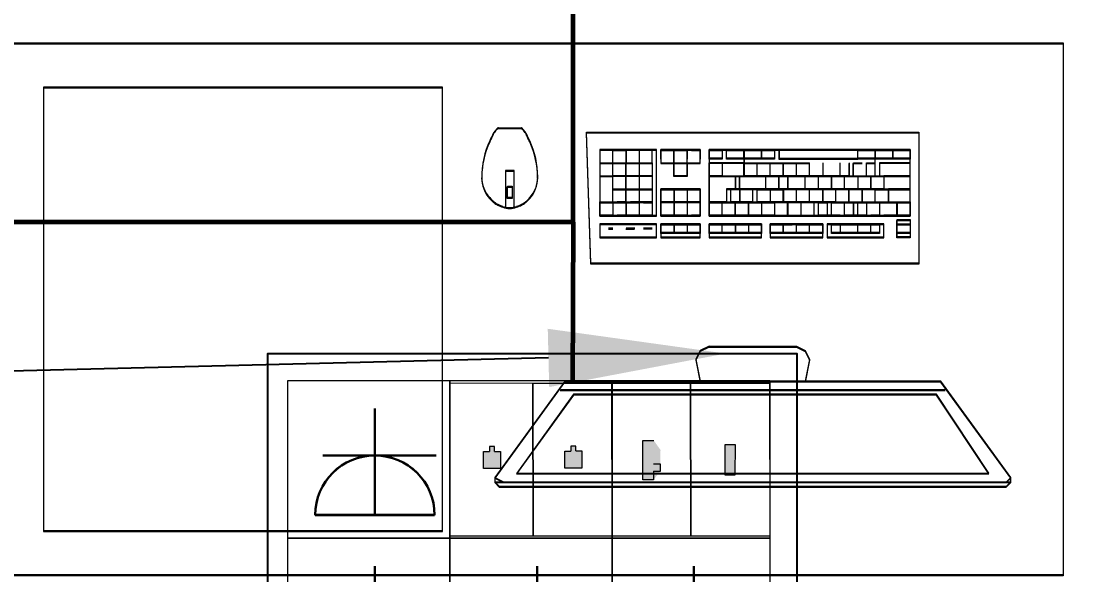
# Model space of a CAD drawing. Header units: millimetres. Extents: x -32 to 417638015, y -35 to 175284279.
# Drawn here: x 216995 to 218192, y 54485 to 55109 of the extents above; entities that cross this region are included whole.
import ezdxf
from ezdxf import colors
from ezdxf.entities.mleader import LeaderData, LeaderLine
from ezdxf.math import Vec2, Vec3

# ---------------------------------------------------------------- set-up
doc = ezdxf.new("R2010")
doc.units = ezdxf.units.MM
for name, color, linetype, lineweight in [('_ЭМ_В полу', 26, 'Кабель в трубе', 60), ('_ЭМ_ТХобщее_слой', 7, 'Continuous', 30), ('ТХ', 5, 'Continuous', 0), ('ШТРИХОВКА', 252, 'Continuous', 15), ('Электро', 250, 'Continuous', 25), ('ЭОМ_Кабель для СУП', 150, 'Continuous', 9)]:
    doc.layers.add(name, color=color, linetype=linetype, lineweight=lineweight)
for name, color, linetype in [('_ЭМ_Надписи', 7, 'Continuous'), ('PDF _СС_розетки', 7, 'Continuous'), ('ВНУТРЯНКА', 1, 'Continuous'), ('ЭОМ_Лотки рабочие', 5, 'Continuous')]:
    doc.layers.add(name, color=color, linetype=linetype)
doc.layers.add('PDF _ЭОМ _розетки', color=7, linetype='Continuous', true_color=0xeb0000)
doc.styles.add('ELine', font='txt.shx')
doc.styles.add('ЭОМ', font='isocpeur.ttf', dxfattribs={"width": 0.85, "height": 250})
doc.linetypes.add('TRAY', pattern='A,12.119257,["_",ELine,S=4.5,R=90,X=0,Y=-1.555839],0.750382,["_",ELine,S=4.5,R=0,X=0,Y=-0.805849],1.314849,["_",ELine,S=4.5,R=0,X=0,Y=-0.805849],2.250029,["_",ELine,S=4.5,R=90,X=0,Y=-1.555839],13.565483', length=30)
doc.linetypes.add('Кабель в трубе', pattern='A,8,[133,ltypeshp.shx,S=1,R=0,X=10,Y=1.3],-3,[130,ltypeshp.shx,S=1.5,R=-45,X=-1.5,Y=0],8', length=19)

# ---------------------------------------------------------------- blocks, each defined once
blk = doc.blocks.new('ТХ 1 этаж.')
at = {"layer": 'ТХ', "color": 252, "linetype": 'Continuous', "ltscale": 100, "true_color": 0x939598}
for p, q in [((55252.3, 1854.4), (55262.9, 1854.4)), ((55262.9, 1854.4), (55277.7, 1854.4)), ((55489.8, 1607.8), (55479.9, 1602.9)), ((55489.8, 1607.8), (55479.9, 1602.9)), ((55489.8, 1607.8), (55539.1, 1607.8)), ((55489.8, 1607.8), (55539.1, 1607.8)), ((55539.1, 1607.8), (55588.4, 1607.8)), ((55539.1, 1607.8), (55588.4, 1607.8)), ((55588.4, 1607.8), (55598.3, 1602.9)), ((55588.4, 1607.8), (55598.3, 1602.9)), ((55479.9, 1602.9), (55475, 1593)), ((55479.9, 1602.9), (55475, 1593)), ((55475, 1593), (55479.9, 1568.4)), ((55598.3, 1602.9), (55603.2, 1593)), ((55598.3, 1602.9), (55603.2, 1593)), ((55603.2, 1593), (55598.3, 1568.4))]:
    blk.add_line(p, q, dxfattribs=at)
at = {"layer": 'ТХ', "color": 252, "true_color": 0x939598}
for points in [[(55889.1, 1350), (54689.1, 1350), (54689.1, 1950), (55889.1, 1950)], [(55189.1, 1900), (54739.1, 1900), (54739.1, 1400), (55189.1, 1400)], [(55262.3, 1775.5), (55262.3, 1788.4), (55267.7, 1788.4), (55267.7, 1775.5)]]:
    blk.add_lwpolyline(points, close=True, dxfattribs=at)
at = {"layer": 'ТХ', "color": 252, "linetype": 'Continuous', "ltscale": 100, "true_color": 0x939598}
for points in [[(55351.7, 1849.5), (55726.5, 1849.5)], [(55726.5, 1701.5), (55356.6, 1701.5), (55351.7, 1849.5)], [(55726.5, 1849.5), (55726.5, 1701.5)], [(55366.5, 1829.7), (55366.5, 1755.8)], [(55430.6, 1829.7), (55366.5, 1829.7)], [(55366.5, 1829.7), (55366.5, 1770.6)], [(55381.3, 1829.7), (55366.5, 1829.7)], [(55381.3, 1770.6), (55381.3, 1829.7)], [(55381.3, 1829.7), (55396.1, 1829.7)], [(55381.3, 1815), (55381.3, 1829.7)], [(55396.1, 1829.7), (55396.1, 1815)], [(55396.1, 1829.7), (55396.1, 1815)], [(55425.7, 1829.7), (55401, 1829.7)], [(55410.9, 1829.7), (55410.9, 1755.8)], [(55425.7, 1815), (55425.7, 1829.7)], [(55430.6, 1755.8), (55430.6, 1829.7)], [(55435.5, 1829.7), (55465.1, 1829.7)], [(55435.5, 1819.9), (55435.5, 1829.7)], [(55435.5, 1829.7), (55435.5, 1815)], [(55479.9, 1829.7), (55435.5, 1829.7)], [(55450.3, 1815), (55450.3, 1829.7)], [(55465.1, 1829.7), (55465.1, 1819.9)], [(55465.1, 1800.2), (55465.1, 1829.7)], [(55470.1, 1829.7), (55479.9, 1829.7)], [(55479.9, 1829.7), (55479.9, 1819.9)], [(55479.9, 1815), (55479.9, 1829.7)], [(55489.8, 1829.7), (55489.8, 1755.8)], [(55716.6, 1829.7), (55489.8, 1829.7)], [(55489.8, 1829.7), (55504.6, 1829.7)], [(55489.8, 1819.9), (55489.8, 1829.7)], [(55504.6, 1819.9), (55489.8, 1819.9)], [(55504.6, 1829.7), (55504.6, 1819.9)], [(55509.5, 1829.7), (55529.2, 1829.7)], [(55509.5, 1819.9), (55509.5, 1829.7)], [(55529.2, 1819.9), (55509.5, 1819.9)], [(55529.2, 1829.7), (55563.8, 1829.7)], [(55529.2, 1829.7), (55529.2, 1800.2)], [(55529.2, 1819.9), (55529.2, 1829.7)], [(55563.8, 1819.9), (55529.2, 1819.9)], [(55549, 1819.9), (55549, 1829.7)], [(55549, 1829.7), (55549, 1819.9)], [(55563.8, 1829.7), (55563.8, 1819.9)], [(55568.7, 1829.7), (55568.7, 1819.9)], [(55657.5, 1829.7), (55568.7, 1829.7)], [(55568.7, 1819.9), (55657.5, 1819.9)], [(55657.5, 1829.7), (55677.2, 1829.7)], [(55657.5, 1819.9), (55657.5, 1829.7)], [(55657.5, 1819.9), (55657.5, 1829.7)], [(55716.6, 1819.9), (55657.5, 1819.9)], [(55677.2, 1829.7), (55716.6, 1829.7)], [(55677.2, 1800.2), (55677.2, 1829.7)], [(55677.2, 1829.7), (55677.2, 1819.9)], [(55696.9, 1829.7), (55696.9, 1819.9)], [(55716.6, 1755.8), (55716.6, 1829.7)], [(55716.6, 1829.7), (55716.6, 1819.9)], [(55366.5, 1815), (55396.1, 1815)], [(55381.3, 1770.6), (55381.3, 1815)], [(55396.1, 1770.6), (55396.1, 1815)], [(55396.1, 1815), (55425.7, 1815)], [(55401, 1815), (55425.7, 1815)], [(55425.7, 1815), (55425.7, 1770.6)], [(55435.5, 1815), (55450.3, 1815)], [(55435.5, 1815), (55479.9, 1815)], [(55450.3, 1800.2), (55450.3, 1815)], [(55465.1, 1800.2), (55450.3, 1800.2), (55450.3, 1815)], [(55465.1, 1815), (55465.1, 1800.2)], [(55489.8, 1800.2), (55489.8, 1815)], [(55529.2, 1815), (55489.8, 1815)], [(55504.6, 1800.2), (55529.2, 1800.2), (55529.2, 1815)], [(55504.6, 1815), (55504.6, 1800.2)], [(55504.6, 1815), (55504.6, 1800.2)], [(55529.2, 1815), (55558.8, 1815)], [(55544, 1800.2), (55544, 1815)], [(55558.8, 1800.2), (55558.8, 1815)], [(55558.8, 1815), (55603.2, 1815)], [(55573.6, 1800.2), (55573.6, 1815)], [(55588.4, 1800.2), (55588.4, 1815)], [(55603.2, 1800.2), (55603.2, 1815)], [(55618, 1815), (55618, 1800.2)], [(55637.7, 1800.2), (55637.7, 1815)], [(55647.6, 1815), (55647.6, 1800.2)], [(55652.5, 1815), (55662.4, 1815)], [(55652.5, 1800.2), (55652.5, 1815)], [(55667.3, 1815), (55677.2, 1815)], [(55667.3, 1800.2), (55667.3, 1815)], [(55682.1, 1815), (55682.1, 1800.2)], [(55716.6, 1815), (55682.1, 1815)], [(55716.6, 1800.2), (55716.6, 1815)], [(55366.5, 1800.2), (55381.3, 1800.2)], [(55410.9, 1800.2), (55381.3, 1800.2)], [(55425.7, 1800.2), (55410.9, 1800.2)], [(55465.1, 1800.2), (55450.3, 1800.2)], [(55489.8, 1800.2), (55519.4, 1800.2)], [(55504.6, 1800.2), (55489.8, 1800.2)], [(55489.8, 1770.6), (55489.8, 1800.2)], [(55519.4, 1800.2), (55519.4, 1785.4), (55509.5, 1785.4), (55509.5, 1770.6)], [(55524.3, 1785.4), (55524.3, 1800.2)], [(55524.3, 1800.2), (55534.2, 1800.2)], [(55647.6, 1800.2), (55529.2, 1800.2)], [(55534.2, 1800.2), (55642.7, 1800.2)], [(55553.9, 1785.4), (55553.9, 1800.2)], [(55573.6, 1800.2), (55558.8, 1800.2)], [(55568.7, 1785.4), (55568.7, 1800.2)], [(55578.5, 1800.2), (55578.5, 1785.4)], [(55598.3, 1785.4), (55598.3, 1800.2)], [(55613.1, 1785.4), (55613.1, 1800.2)], [(55642.7, 1800.2), (55657.5, 1800.2)], [(55642.7, 1785.4), (55642.7, 1800.2)], [(55652.5, 1800.2), (55687, 1800.2)], [(55657.5, 1800.2), (55657.5, 1785.4)], [(55672.2, 1800.2), (55672.2, 1785.4)], [(55672.2, 1785.4), (55672.2, 1800.2)], [(55682.1, 1800.2), (55716.6, 1800.2)], [(55716.6, 1800.2), (55687, 1800.2)], [(55687, 1800.2), (55687, 1785.4)], [(55687, 1800.2), (55687, 1785.4)], [(55692, 1770.6), (55716.6, 1770.6), (55716.6, 1785.4), (55716.6, 1800.2)], [(55381.3, 1785.4), (55396.1, 1785.4)], [(55396.1, 1785.4), (55425.7, 1785.4)], [(55435.5, 1770.6), (55435.5, 1785.4)], [(55435.5, 1785.4), (55435.5, 1755.8)], [(55435.5, 1785.4), (55479.9, 1785.4)], [(55479.9, 1785.4), (55435.5, 1785.4)], [(55450.3, 1785.4), (55450.3, 1770.6)], [(55465.1, 1785.4), (55465.1, 1755.8)], [(55479.9, 1755.8), (55479.9, 1785.4)], [(55479.9, 1785.4), (55479.9, 1770.6)], [(55549, 1785.4), (55514.4, 1785.4)], [(55514.4, 1770.6), (55514.4, 1785.4)], [(55524.3, 1785.4), (55524.3, 1770.6)], [(55539.1, 1770.6), (55539.1, 1785.4)], [(55544, 1770.6), (55544, 1785.4)], [(55544, 1785.4), (55573.6, 1785.4)], [(55568.7, 1785.4), (55549, 1785.4)], [(55558.8, 1785.4), (55558.8, 1770.6)], [(55672.2, 1785.4), (55568.7, 1785.4)], [(55573.6, 1770.6), (55573.6, 1785.4)], [(55573.6, 1785.4), (55573.6, 1770.6)], [(55588.4, 1770.6), (55588.4, 1785.4)], [(55603.2, 1770.6), (55603.2, 1785.4)], [(55618, 1785.4), (55618, 1770.6)], [(55618, 1770.6), (55618, 1785.4)], [(55632.8, 1770.6), (55632.8, 1785.4)], [(55647.6, 1770.6), (55647.6, 1785.4)], [(55687, 1785.4), (55662.4, 1785.4)], [(55662.4, 1770.6), (55662.4, 1785.4)], [(55662.4, 1785.4), (55662.4, 1770.6)], [(55677.2, 1785.4), (55692, 1785.4)], [(55677.2, 1770.6), (55677.2, 1785.4)], [(55687, 1785.4), (55716.6, 1785.4)], [(55692, 1785.4), (55692, 1770.6)], [(55692, 1785.4), (55692, 1770.6)], [(55716.6, 1785.4), (55692, 1785.4)], [(55366.5, 1770.6), (55410.9, 1770.6)], [(55366.5, 1755.8), (55366.5, 1770.6)], [(55366.5, 1770.6), (55381.3, 1770.6)], [(55381.3, 1770.6), (55381.3, 1755.8)], [(55396.1, 1770.6), (55386.2, 1770.6)], [(55396.1, 1770.6), (55396.1, 1755.8)], [(55425.7, 1770.6), (55401, 1770.6)], [(55415.8, 1770.6), (55425.7, 1770.6)], [(55425.7, 1770.6), (55425.7, 1755.8)], [(55435.5, 1755.8), (55435.5, 1770.6)], [(55479.9, 1770.6), (55435.5, 1770.6)], [(55450.3, 1770.6), (55450.3, 1755.8)], [(55479.9, 1770.6), (55479.9, 1755.8)], [(55489.8, 1770.6), (55504.6, 1770.6)], [(55489.8, 1755.8), (55489.8, 1770.6)], [(55509.5, 1770.6), (55489.8, 1770.6)], [(55504.6, 1755.8), (55504.6, 1770.6)], [(55504.6, 1770.6), (55519.4, 1770.6)], [(55539.1, 1770.6), (55514.4, 1770.6)], [(55519.4, 1770.6), (55563.8, 1770.6)], [(55519.4, 1755.8), (55519.4, 1770.6)], [(55573.6, 1770.6), (55544, 1770.6)], [(55549, 1770.6), (55549, 1755.8)], [(55632.8, 1770.6), (55563.8, 1770.6)], [(55563.8, 1770.6), (55563.8, 1755.8)], [(55588.4, 1770.6), (55573.6, 1770.6)], [(55593.3, 1770.6), (55593.3, 1755.8)], [(55608.1, 1770.6), (55608.1, 1755.8)], [(55613.1, 1770.6), (55622.9, 1770.6)], [(55613.1, 1755.8), (55613.1, 1770.6)], [(55622.9, 1770.6), (55622.9, 1755.8)], [(55627.9, 1770.6), (55637.7, 1770.6)], [(55627.9, 1755.8), (55627.9, 1770.6)], [(55632.8, 1770.6), (55716.6, 1770.6)], [(55642.7, 1755.8), (55642.7, 1770.6)], [(55652.5, 1770.6), (55652.5, 1755.8)], [(55657.5, 1755.8), (55657.5, 1770.6)], [(55667.3, 1770.6), (55667.3, 1755.8)], [(55682.1, 1770.6), (55682.1, 1755.8)], [(55701.8, 1770.6), (55701.8, 1755.8)], [(55701.8, 1755.8), (55701.8, 1770.6)], [(55716.6, 1770.6), (55716.6, 1755.8)], [(55381.3, 1755.8), (55366.5, 1755.8)], [(55366.5, 1755.8), (55430.6, 1755.8)], [(55425.7, 1755.8), (55386.2, 1755.8)], [(55450.3, 1755.8), (55435.5, 1755.8)], [(55435.5, 1755.8), (55479.9, 1755.8)], [(55465.1, 1755.8), (55450.3, 1755.8)], [(55479.9, 1755.8), (55470.1, 1755.8)], [(55489.8, 1755.8), (55716.6, 1755.8)], [(55519.4, 1755.8), (55489.8, 1755.8)], [(55534.2, 1755.8), (55519.4, 1755.8)], [(55549, 1755.8), (55534.2, 1755.8)], [(55563.8, 1755.8), (55549, 1755.8)], [(55637.7, 1755.8), (55613.1, 1755.8)], [(55667.3, 1755.8), (55642.7, 1755.8)], [(55682.1, 1755.8), (55672.2, 1755.8)], [(55716.6, 1755.8), (55687, 1755.8)], [(55701.8, 1750.8), (55716.6, 1750.8)], [(55701.8, 1731.1), (55701.8, 1750.8)], [(55716.6, 1750.8), (55716.6, 1731.1)], [(55366.5, 1745.9), (55366.5, 1731.1)], [(55430.6, 1745.9), (55366.5, 1745.9)], [(55376.4, 1741), (55381.3, 1741)], [(55381.3, 1741), (55376.4, 1741)], [(55396.1, 1741), (55405.9, 1741)], [(55405.9, 1741), (55396.1, 1741)], [(55425.7, 1741), (55415.8, 1741)], [(55425.7, 1741), (55415.8, 1741)], [(55430.6, 1731.1), (55430.6, 1745.9)], [(55435.5, 1745.9), (55479.9, 1745.9)], [(55479.9, 1745.9), (55435.5, 1745.9)], [(55435.5, 1736), (55435.5, 1745.9)], [(55435.5, 1745.9), (55435.5, 1731.1)], [(55479.9, 1736), (55435.5, 1736)], [(55450.3, 1745.9), (55450.3, 1736)], [(55465.1, 1745.9), (55465.1, 1736)], [(55479.9, 1745.9), (55479.9, 1736)], [(55479.9, 1731.1), (55479.9, 1745.9)], [(55519.4, 1745.9), (55519.4, 1736), (55489.8, 1736)], [(55489.8, 1745.9), (55519.4, 1745.9)], [(55489.8, 1736), (55489.8, 1745.9), (55489.8, 1731.1)], [(55549, 1745.9), (55489.8, 1745.9)], [(55504.6, 1736), (55504.6, 1745.9)], [(55519.4, 1745.9), (55534.2, 1745.9)], [(55549, 1736), (55519.4, 1736)], [(55534.2, 1745.9), (55549, 1745.9)], [(55534.2, 1745.9), (55534.2, 1736)], [(55549, 1745.9), (55549, 1736)], [(55549, 1731.1), (55549, 1745.9)], [(55558.8, 1745.9), (55583.5, 1745.9)], [(55558.8, 1736), (55558.8, 1745.9)], [(55558.8, 1745.9), (55558.8, 1731.1)], [(55618, 1745.9), (55558.8, 1745.9)], [(55588.4, 1736), (55558.8, 1736)], [(55573.6, 1736), (55573.6, 1745.9)], [(55588.4, 1736), (55588.4, 1745.9), (55618, 1745.9)], [(55618, 1736), (55588.4, 1736)], [(55603.2, 1736), (55603.2, 1745.9)], [(55618, 1745.9), (55618, 1736)], [(55618, 1731.1), (55618, 1745.9)], [(55687, 1745.9), (55622.9, 1745.9)], [(55622.9, 1745.9), (55622.9, 1731.1)], [(55627.9, 1736), (55627.9, 1745.9)], [(55627.9, 1745.9), (55682.1, 1745.9)], [(55682.1, 1736), (55627.9, 1736)], [(55637.7, 1745.9), (55637.7, 1736)], [(55657.5, 1736), (55657.5, 1745.9)], [(55672.2, 1736), (55672.2, 1745.9)], [(55682.1, 1745.9), (55682.1, 1736)], [(55687, 1731.1), (55687, 1745.9)], [(55701.8, 1745.9), (55716.6, 1745.9)], [(55701.8, 1736), (55701.8, 1745.9)], [(55716.6, 1736), (55701.8, 1736)], [(55716.6, 1745.9), (55716.6, 1736)], [(55366.5, 1731.1), (55430.6, 1731.1)], [(55435.5, 1731.1), (55479.9, 1731.1)], [(55489.8, 1731.1), (55549, 1731.1)], [(55558.8, 1731.1), (55618, 1731.1)], [(55622.9, 1731.1), (55687, 1731.1)], [(55716.6, 1731.1), (55701.8, 1731.1)], [(55756.1, 1558.5), (55539.1, 1558.5), (55322.1, 1558.5)], [(55248.1, 1459.9), (55258, 1455), (55539.1, 1455), (55825.1, 1455), (55830.1, 1459.9)], [(55248.1, 1455), (55258, 1455), (55539.1, 1455), (55820.2, 1455), (55830.1, 1455)]]:
    blk.add_lwpolyline(points, dxfattribs=at)
at = {"layer": 'ТХ', "color": 252, "true_color": 0x939598}
blk.add_lwpolyline([(55269.9, 1764.8), (55269.9, 1806.1), (55260.1, 1806.1), (55260.1, 1764.8)], dxfattribs=at)
at = {"layer": 'ТХ', "color": 252, "linetype": 'Continuous', "ltscale": 100, "true_color": 0x939598}
for points in [[(55627.9, 1800.2), (55627.9, 1785.4)], [(55534.2, 1770.6), (55534.2, 1755.8)], [(55578.5, 1770.6), (55578.5, 1755.8)], [(55741.3, 1568.4), (55539.1, 1568.4), (55341.8, 1568.4), (55332, 1568.4), (55327, 1568.4), (55248.1, 1459.9), (55248.1, 1455), (55253.1, 1450), (55539.1, 1450), (55825.1, 1450), (55830.1, 1455), (55830.1, 1459.9), (55751.2, 1568.4)], [(55539.1, 1464.8), (55805.4, 1464.8), (55746.2, 1553.6), (55539.1, 1553.6), (55336.9, 1553.6), (55272.8, 1464.8)]]:
    blk.add_lwpolyline(points, close=True, dxfattribs=at)
for centre, radius, start, end in [((55502, 1720.1), 285.7, 153.4349, 155.2785), ((55256.7, 1842.8), 11.5, 144.2175, 153.4349), ((55276.9, 1828.2), 36.4, 135, 144.2175), ((55252.3, 1852.8), 1.61, 90, 135), ((55277.7, 1852.8), 1.61, 45, 90), ((55253.1, 1828.2), 36.4, 35.7825, 45), ((55273.4, 1842.8), 11.5, 26.5651, 35.7825), ((55028, 1720.1), 285.7, 24.7215, 26.5651), ((55331.1, 1798.8), 97.6, 155.2785, 180), ((55198.9, 1798.8), 97.6, 0, 24.7215), ((55268.2, 1798.8), 34.8, 180, 222.0469), ((55261.8, 1798.8), 34.8, 317.9531, 0), ((55318.6, 1844.2), 102.6, 222.0469, 225), ((55211.4, 1844.2), 102.6, 315, 317.9531), ((55253.5, 1779.1), 10.5, 225, 234.2175), ((55265.3, 1795.5), 30.7, 234.2175, 243.4349), ((55272.7, 1810.2), 47.1, 243.4349, 250.8758), ((55265, 1788.1), 23.8, 250.8758, 270), ((55265, 1788.1), 23.8, 270, 289.1242), ((55257.4, 1810.2), 47.1, 289.1242, 296.5651), ((55264.7, 1795.5), 30.7, 296.5651, 305.7825), ((55276.5, 1779.1), 10.5, 305.7825, 315)]:
    blk.add_arc(centre, radius, start, end, dxfattribs=at)
blk = doc.blocks.new('1 этаж')
at = {"layer": 'ЭОМ_Лотки рабочие'}
blk.add_blockref('ТХ 1 этаж.', (-6856.492, 1554.379), dxfattribs=at)
blk = doc.blocks.new('_ЭМ_ТХ2_1этаж')
at = {"layer": 'ТХ', "color": 252, "linetype": 'Continuous', "ltscale": 100, "true_color": 0x939598}
for p, q in [((166400.2, -67339.1), (166410.8, -67339.1)), ((166410.8, -67339.1), (166425.6, -67339.1)), ((166627.8, -67590.6), (166622.9, -67600.5)), ((166627.8, -67590.6), (166622.9, -67600.5)), ((166637.7, -67585.7), (166627.8, -67590.6)), ((166637.7, -67585.7), (166627.8, -67590.6)), ((166637.7, -67585.7), (166687, -67585.7)), ((166637.7, -67585.7), (166687, -67585.7)), ((166687, -67585.7), (166736.3, -67585.7)), ((166687, -67585.7), (166736.3, -67585.7)), ((166736.3, -67585.7), (166746.2, -67590.6)), ((166736.3, -67585.7), (166746.2, -67590.6)), ((166746.2, -67590.6), (166751.1, -67600.5)), ((166746.2, -67590.6), (166751.1, -67600.5)), ((166622.9, -67600.5), (166627.8, -67625.1)), ((166751.1, -67600.5), (166746.2, -67625.1))]:
    blk.add_line(p, q, dxfattribs=at)
at = {"layer": 'ТХ', "color": 252, "true_color": 0x939598}
for points in [[(167037, -67843.5), (165837, -67843.5), (165837, -67243.5), (167037, -67243.5)], [(166337, -67293.5), (165887, -67293.5), (165887, -67793.5), (166337, -67793.5)], [(166410.2, -67418), (166410.2, -67405.1), (166415.6, -67405.1), (166415.6, -67418)]]:
    blk.add_lwpolyline(points, close=True, dxfattribs=at)
at = {"layer": 'ТХ', "color": 252, "linetype": 'Continuous', "ltscale": 100, "true_color": 0x939598}
for points in [[(166499.6, -67344), (166874.4, -67344)], [(166874.4, -67492), (166504.5, -67492), (166499.6, -67344)], [(166874.4, -67344), (166874.4, -67492)], [(166514.4, -67363.8), (166514.4, -67437.7)], [(166578.5, -67363.8), (166514.4, -67363.8)], [(166514.4, -67363.8), (166514.4, -67422.9)], [(166529.2, -67363.8), (166514.4, -67363.8)], [(166529.2, -67422.9), (166529.2, -67363.8)], [(166529.2, -67363.8), (166544, -67363.8)], [(166529.2, -67378.6), (166529.2, -67363.8)], [(166544, -67363.8), (166544, -67378.6)], [(166544, -67363.8), (166544, -67378.6)], [(166573.6, -67363.8), (166548.9, -67363.8)], [(166558.8, -67363.8), (166558.8, -67437.7)], [(166573.6, -67378.6), (166573.6, -67363.8)], [(166578.5, -67437.7), (166578.5, -67363.8)], [(166583.4, -67363.8), (166613, -67363.8)], [(166583.4, -67373.6), (166583.4, -67363.8)], [(166583.4, -67363.8), (166583.4, -67378.6)], [(166627.8, -67363.8), (166583.4, -67363.8)], [(166598.2, -67378.6), (166598.2, -67363.8)], [(166613, -67363.8), (166613, -67373.6)], [(166613, -67393.4), (166613, -67363.8)], [(166617.9, -67363.8), (166627.8, -67363.8)], [(166627.8, -67363.8), (166627.8, -67373.6)], [(166627.8, -67378.6), (166627.8, -67363.8)], [(166637.7, -67363.8), (166637.7, -67437.7)], [(166864.5, -67363.8), (166637.7, -67363.8)], [(166637.7, -67363.8), (166652.5, -67363.8)], [(166637.7, -67373.6), (166637.7, -67363.8)], [(166652.5, -67363.8), (166652.5, -67373.6)], [(166657.4, -67363.8), (166677.1, -67363.8)], [(166657.4, -67373.6), (166657.4, -67363.8)], [(166677.1, -67363.8), (166711.6, -67363.8)], [(166677.1, -67363.8), (166677.1, -67393.4)], [(166677.1, -67373.6), (166677.1, -67363.8)], [(166696.8, -67373.6), (166696.8, -67363.8)], [(166696.8, -67363.8), (166696.8, -67373.6)], [(166711.6, -67363.8), (166711.6, -67373.6)], [(166716.6, -67363.8), (166716.6, -67373.6)], [(166805.3, -67363.8), (166716.6, -67363.8)], [(166805.3, -67363.8), (166825.1, -67363.8)], [(166805.3, -67373.6), (166805.3, -67363.8)], [(166805.3, -67373.6), (166805.3, -67363.8)], [(166825.1, -67363.8), (166864.5, -67363.8)], [(166825.1, -67393.4), (166825.1, -67363.8)], [(166825.1, -67363.8), (166825.1, -67373.6)], [(166844.8, -67363.8), (166844.8, -67373.6)], [(166864.5, -67437.7), (166864.5, -67363.8)], [(166864.5, -67363.8), (166864.5, -67373.6)], [(166652.5, -67373.6), (166637.7, -67373.6)], [(166677.1, -67373.6), (166657.4, -67373.6)], [(166711.6, -67373.6), (166677.1, -67373.6)], [(166716.6, -67373.6), (166805.3, -67373.6)], [(166864.5, -67373.6), (166805.3, -67373.6)], [(166514.4, -67378.6), (166544, -67378.6)], [(166529.2, -67422.9), (166529.2, -67378.6)], [(166544, -67422.9), (166544, -67378.6)], [(166544, -67378.6), (166573.6, -67378.6)], [(166548.9, -67378.6), (166573.6, -67378.6)], [(166573.6, -67378.6), (166573.6, -67422.9)], [(166583.4, -67378.6), (166598.2, -67378.6)], [(166583.4, -67378.6), (166627.8, -67378.6)], [(166598.2, -67393.4), (166598.2, -67378.6)], [(166613, -67393.4), (166598.2, -67393.4), (166598.2, -67378.6)], [(166613, -67378.6), (166613, -67393.4)], [(166637.7, -67393.4), (166637.7, -67378.6)], [(166677.1, -67378.6), (166637.7, -67378.6)], [(166652.5, -67393.4), (166677.1, -67393.4), (166677.1, -67378.6)], [(166652.5, -67378.6), (166652.5, -67393.4)], [(166652.5, -67378.6), (166652.5, -67393.4)], [(166677.1, -67378.6), (166706.7, -67378.6)], [(166691.9, -67393.4), (166691.9, -67378.6)], [(166706.7, -67393.4), (166706.7, -67378.6)], [(166706.7, -67378.6), (166751.1, -67378.6)], [(166721.5, -67393.4), (166721.5, -67378.6)], [(166736.3, -67393.4), (166736.3, -67378.6)], [(166751.1, -67393.4), (166751.1, -67378.6)], [(166765.9, -67378.6), (166765.9, -67393.4)], [(166785.6, -67393.4), (166785.6, -67378.6)], [(166795.5, -67378.6), (166795.5, -67393.4)], [(166800.4, -67378.6), (166810.3, -67378.6)], [(166800.4, -67393.4), (166800.4, -67378.6)], [(166815.2, -67378.6), (166825.1, -67378.6)], [(166815.2, -67393.4), (166815.2, -67378.6)], [(166830, -67378.6), (166830, -67393.4)], [(166864.5, -67378.6), (166830, -67378.6)], [(166864.5, -67393.4), (166864.5, -67378.6)], [(166514.4, -67393.4), (166529.2, -67393.4)], [(166558.8, -67393.4), (166529.2, -67393.4)], [(166573.6, -67393.4), (166558.8, -67393.4)], [(166613, -67393.4), (166598.2, -67393.4)], [(166637.7, -67393.4), (166667.3, -67393.4)], [(166652.5, -67393.4), (166637.7, -67393.4)], [(166637.7, -67422.9), (166637.7, -67393.4)], [(166667.3, -67393.4), (166667.3, -67408.1), (166657.4, -67408.1), (166657.4, -67422.9)], [(166672.2, -67408.1), (166672.2, -67393.4)], [(166672.2, -67393.4), (166682.1, -67393.4)], [(166795.5, -67393.4), (166677.1, -67393.4)], [(166682.1, -67393.4), (166790.5, -67393.4)], [(166701.8, -67408.1), (166701.8, -67393.4)], [(166721.5, -67393.4), (166706.7, -67393.4)], [(166716.6, -67408.1), (166716.6, -67393.4)], [(166726.4, -67393.4), (166726.4, -67408.1)], [(166746.2, -67408.1), (166746.2, -67393.4)], [(166761, -67408.1), (166761, -67393.4)], [(166790.5, -67393.4), (166805.3, -67393.4)], [(166790.5, -67408.1), (166790.5, -67393.4)], [(166800.4, -67393.4), (166834.9, -67393.4)], [(166805.3, -67393.4), (166805.3, -67408.1)], [(166820.1, -67393.4), (166820.1, -67408.1)], [(166820.1, -67408.1), (166820.1, -67393.4)], [(166830, -67393.4), (166864.5, -67393.4)], [(166864.5, -67393.4), (166834.9, -67393.4)], [(166834.9, -67393.4), (166834.9, -67408.1)], [(166834.9, -67393.4), (166834.9, -67408.1)], [(166839.9, -67422.9), (166864.5, -67422.9), (166864.5, -67408.1), (166864.5, -67393.4)], [(166529.2, -67408.1), (166544, -67408.1)], [(166544, -67408.1), (166573.6, -67408.1)], [(166583.4, -67422.9), (166583.4, -67408.1)], [(166583.4, -67408.1), (166583.4, -67437.7)], [(166583.4, -67408.1), (166627.8, -67408.1)], [(166627.8, -67408.1), (166583.4, -67408.1)], [(166598.2, -67408.1), (166598.2, -67422.9)], [(166613, -67408.1), (166613, -67437.7)], [(166627.8, -67437.7), (166627.8, -67408.1)], [(166627.8, -67408.1), (166627.8, -67422.9)], [(166696.8, -67408.1), (166662.3, -67408.1)], [(166662.3, -67422.9), (166662.3, -67408.1)], [(166672.2, -67408.1), (166672.2, -67422.9)], [(166687, -67422.9), (166687, -67408.1)], [(166691.9, -67422.9), (166691.9, -67408.1)], [(166691.9, -67408.1), (166721.5, -67408.1)], [(166716.6, -67408.1), (166696.8, -67408.1)], [(166706.7, -67408.1), (166706.7, -67422.9)], [(166820.1, -67408.1), (166716.6, -67408.1)], [(166721.5, -67422.9), (166721.5, -67408.1)], [(166721.5, -67408.1), (166721.5, -67422.9)], [(166736.3, -67422.9), (166736.3, -67408.1)], [(166751.1, -67422.9), (166751.1, -67408.1)], [(166765.9, -67408.1), (166765.9, -67422.9)], [(166765.9, -67422.9), (166765.9, -67408.1)], [(166780.7, -67422.9), (166780.7, -67408.1)], [(166795.5, -67422.9), (166795.5, -67408.1)], [(166834.9, -67408.1), (166810.3, -67408.1)], [(166810.3, -67422.9), (166810.3, -67408.1)], [(166810.3, -67408.1), (166810.3, -67422.9)], [(166825.1, -67408.1), (166839.9, -67408.1)], [(166825.1, -67422.9), (166825.1, -67408.1)], [(166834.9, -67408.1), (166864.5, -67408.1)], [(166839.9, -67408.1), (166839.9, -67422.9)], [(166839.9, -67408.1), (166839.9, -67422.9)], [(166864.5, -67408.1), (166839.9, -67408.1)], [(166514.4, -67422.9), (166558.8, -67422.9)], [(166514.4, -67437.7), (166514.4, -67422.9)], [(166514.4, -67422.9), (166529.2, -67422.9)], [(166529.2, -67422.9), (166529.2, -67437.7)], [(166544, -67422.9), (166534.1, -67422.9)], [(166544, -67422.9), (166544, -67437.7)], [(166573.6, -67422.9), (166548.9, -67422.9)], [(166563.7, -67422.9), (166573.6, -67422.9)], [(166573.6, -67422.9), (166573.6, -67437.7)], [(166583.4, -67437.7), (166583.4, -67422.9)], [(166627.8, -67422.9), (166583.4, -67422.9)], [(166598.2, -67422.9), (166598.2, -67437.7)], [(166627.8, -67422.9), (166627.8, -67437.7)], [(166637.7, -67422.9), (166652.5, -67422.9)], [(166637.7, -67437.7), (166637.7, -67422.9)], [(166657.4, -67422.9), (166637.7, -67422.9)], [(166652.5, -67437.7), (166652.5, -67422.9)], [(166652.5, -67422.9), (166667.3, -67422.9)], [(166687, -67422.9), (166662.3, -67422.9)], [(166667.3, -67422.9), (166711.6, -67422.9)], [(166667.3, -67437.7), (166667.3, -67422.9)], [(166721.5, -67422.9), (166691.9, -67422.9)], [(166696.8, -67422.9), (166696.8, -67437.7)], [(166780.7, -67422.9), (166711.6, -67422.9)], [(166711.6, -67422.9), (166711.6, -67437.7)], [(166736.3, -67422.9), (166721.5, -67422.9)], [(166741.2, -67422.9), (166741.2, -67437.7)], [(166756, -67422.9), (166756, -67437.7)], [(166761, -67422.9), (166770.8, -67422.9)], [(166761, -67437.7), (166761, -67422.9)], [(166770.8, -67422.9), (166770.8, -67437.7)], [(166775.8, -67422.9), (166785.6, -67422.9)], [(166775.8, -67437.7), (166775.8, -67422.9)], [(166780.7, -67422.9), (166864.5, -67422.9)], [(166790.5, -67437.7), (166790.5, -67422.9)], [(166800.4, -67422.9), (166800.4, -67437.7)], [(166805.3, -67437.7), (166805.3, -67422.9)], [(166815.2, -67422.9), (166815.2, -67437.7)], [(166830, -67422.9), (166830, -67437.7)], [(166849.7, -67422.9), (166849.7, -67437.7)], [(166849.7, -67437.7), (166849.7, -67422.9)], [(166864.5, -67422.9), (166864.5, -67437.7)], [(166529.2, -67437.7), (166514.4, -67437.7)], [(166514.4, -67437.7), (166578.5, -67437.7)], [(166514.4, -67447.6), (166514.4, -67462.4)], [(166578.5, -67447.6), (166514.4, -67447.6)], [(166573.6, -67437.7), (166534.1, -67437.7)], [(166578.5, -67462.4), (166578.5, -67447.6)], [(166598.2, -67437.7), (166583.4, -67437.7)], [(166583.4, -67437.7), (166627.8, -67437.7)], [(166583.4, -67447.6), (166627.8, -67447.6)], [(166627.8, -67447.6), (166583.4, -67447.6)], [(166583.4, -67457.5), (166583.4, -67447.6)], [(166583.4, -67447.6), (166583.4, -67462.4)], [(166613, -67437.7), (166598.2, -67437.7)], [(166598.2, -67447.6), (166598.2, -67457.5)], [(166613, -67447.6), (166613, -67457.5)], [(166627.8, -67437.7), (166617.9, -67437.7)], [(166627.8, -67447.6), (166627.8, -67457.5)], [(166627.8, -67462.4), (166627.8, -67447.6)], [(166637.7, -67437.7), (166864.5, -67437.7)], [(166667.3, -67437.7), (166637.7, -67437.7)], [(166667.3, -67447.6), (166667.3, -67457.5), (166637.7, -67457.5)], [(166637.7, -67447.6), (166667.3, -67447.6)], [(166637.7, -67457.5), (166637.7, -67447.6), (166637.7, -67462.4)], [(166696.8, -67447.6), (166637.7, -67447.6)], [(166652.5, -67457.5), (166652.5, -67447.6)], [(166682.1, -67437.7), (166667.3, -67437.7)], [(166667.3, -67447.6), (166682.1, -67447.6)], [(166696.8, -67437.7), (166682.1, -67437.7)], [(166682.1, -67447.6), (166696.8, -67447.6)], [(166682.1, -67447.6), (166682.1, -67457.5)], [(166711.6, -67437.7), (166696.8, -67437.7)], [(166696.8, -67447.6), (166696.8, -67457.5)], [(166696.8, -67462.4), (166696.8, -67447.6)], [(166706.7, -67447.6), (166731.4, -67447.6)], [(166706.7, -67457.5), (166706.7, -67447.6)], [(166706.7, -67447.6), (166706.7, -67462.4)], [(166765.9, -67447.6), (166706.7, -67447.6)], [(166721.5, -67457.5), (166721.5, -67447.6)], [(166736.3, -67457.5), (166736.3, -67447.6), (166765.9, -67447.6)], [(166751.1, -67457.5), (166751.1, -67447.6)], [(166785.6, -67437.7), (166761, -67437.7)], [(166765.9, -67447.6), (166765.9, -67457.5)], [(166765.9, -67462.4), (166765.9, -67447.6)], [(166834.9, -67447.6), (166770.8, -67447.6)], [(166770.8, -67447.6), (166770.8, -67462.4)], [(166775.8, -67457.5), (166775.8, -67447.6)], [(166775.8, -67447.6), (166830, -67447.6)], [(166785.6, -67447.6), (166785.6, -67457.5)], [(166815.2, -67437.7), (166790.5, -67437.7)], [(166805.3, -67457.5), (166805.3, -67447.6)], [(166830, -67437.7), (166820.1, -67437.7)], [(166820.1, -67457.5), (166820.1, -67447.6)], [(166830, -67447.6), (166830, -67457.5)], [(166864.5, -67437.7), (166834.9, -67437.7)], [(166834.9, -67462.4), (166834.9, -67447.6)], [(166849.7, -67442.7), (166864.5, -67442.7)], [(166849.7, -67462.4), (166849.7, -67442.7)], [(166849.7, -67447.6), (166864.5, -67447.6)], [(166849.7, -67457.5), (166849.7, -67447.6)], [(166864.5, -67442.7), (166864.5, -67462.4)], [(166864.5, -67447.6), (166864.5, -67457.5)], [(166524.2, -67452.5), (166529.2, -67452.5)], [(166529.2, -67452.5), (166524.2, -67452.5)], [(166544, -67452.5), (166553.8, -67452.5)], [(166553.8, -67452.5), (166544, -67452.5)], [(166573.6, -67452.5), (166563.7, -67452.5)], [(166573.6, -67452.5), (166563.7, -67452.5)], [(166627.8, -67457.5), (166583.4, -67457.5)], [(166696.8, -67457.5), (166667.3, -67457.5)], [(166736.3, -67457.5), (166706.7, -67457.5)], [(166765.9, -67457.5), (166736.3, -67457.5)], [(166830, -67457.5), (166775.8, -67457.5)], [(166864.5, -67457.5), (166849.7, -67457.5)], [(166514.4, -67462.4), (166578.5, -67462.4)], [(166583.4, -67462.4), (166627.8, -67462.4)], [(166637.7, -67462.4), (166696.8, -67462.4)], [(166706.7, -67462.4), (166765.9, -67462.4)], [(166770.8, -67462.4), (166834.9, -67462.4)], [(166864.5, -67462.4), (166849.7, -67462.4)], [(166904, -67635), (166687, -67635), (166470, -67635)], [(166396, -67733.6), (166405.9, -67738.6), (166687, -67738.6), (166973, -67738.6), (166977.9, -67733.6)], [(166396, -67738.6), (166405.9, -67738.6), (166687, -67738.6), (166968.1, -67738.6), (166977.9, -67738.6)]]:
    blk.add_lwpolyline(points, dxfattribs=at)
at = {"layer": 'ТХ', "color": 252, "true_color": 0x939598}
blk.add_lwpolyline([(166417.8, -67428.7), (166417.8, -67387.4), (166408, -67387.4), (166408, -67428.7)], dxfattribs=at)
at = {"layer": 'ТХ', "color": 252, "linetype": 'Continuous', "ltscale": 100, "true_color": 0x939598}
for points in [[(166775.8, -67393.4), (166775.8, -67408.1)], [(166682.1, -67422.9), (166682.1, -67437.7)], [(166726.4, -67422.9), (166726.4, -67437.7)], [(166889.2, -67625.1), (166687, -67625.1), (166489.7, -67625.1), (166479.9, -67625.1), (166474.9, -67625.1), (166396, -67733.6), (166396, -67738.6), (166401, -67743.5), (166687, -67743.5), (166973, -67743.5), (166977.9, -67738.6), (166977.9, -67733.6), (166899, -67625.1)], [(166687, -67728.7), (166953.3, -67728.7), (166894.1, -67639.9), (166687, -67639.9), (166484.8, -67639.9), (166420.7, -67728.7)]]:
    blk.add_lwpolyline(points, close=True, dxfattribs=at)
for centre, radius, start, end in [((166424.8, -67365.3), 36.4, 135, 144.2175), ((166400.2, -67340.7), 1.61, 90, 135), ((166425.6, -67340.7), 1.61, 45, 90), ((166401, -67365.3), 36.4, 35.7825, 45), ((166649.9, -67473.4), 285.7, 153.4349, 155.2785), ((166404.5, -67350.7), 11.5, 144.2175, 153.4349), ((166421.3, -67350.7), 11.5, 26.5651, 35.7825), ((166175.9, -67473.4), 285.7, 24.7215, 26.5651), ((166479, -67394.7), 97.6, 155.2785, 180), ((166346.8, -67394.7), 97.6, 0, 24.7215), ((166416.1, -67394.7), 34.8, 180, 222.0469), ((166409.7, -67394.7), 34.8, 317.9531, 0), ((166466.5, -67349.3), 102.6, 222.0469, 225), ((166401.4, -67414.4), 10.5, 225, 234.2175), ((166413.2, -67398), 30.7, 234.2175, 243.4349), ((166412.6, -67398), 30.7, 296.5651, 305.7825), ((166424.4, -67414.4), 10.5, 305.7825, 315), ((166359.3, -67349.3), 102.6, 315, 317.9531), ((166420.6, -67383.3), 47.1, 243.4349, 250.8758), ((166412.9, -67405.4), 23.8, 250.8758, 270), ((166412.9, -67405.4), 23.8, 270, 289.1242), ((166405.2, -67383.3), 47.1, 289.1242, 296.5651)]:
    blk.add_arc(centre, radius, start, end, dxfattribs=at)
blk = doc.blocks.new('розетк для люка')
at = {"layer": 'ВНУТРЯНКА', "color": 5, "lineweight": 30, "ltscale": 100, "transparency": 33554687}
blk.add_line((-67.1, -58.8), (-67.1, 69), dxfattribs=at)
at = {"layer": 'Электро', "color": 5, "lineweight": 30, "transparency": 33554687}
for p, q in [((0, 67.3), (0, -67.3)), ((0, 0), (-120.1, 0))]:
    blk.add_line(p, q, dxfattribs=at)
blk.add_ellipse((0.1, 0), major_axis=(47.6, 47.6), ratio=1, start_param=0.787621, end_param=3.924768, dxfattribs=at)
blk = doc.blocks.new('Люк на 6 мест')
h = blk.add_hatch(color=256)
h.dxf.hatch_style = 1
h.paths.add_polyline_path([(-284.6, 515.7), (-284.6, 526.8), (-319.2, 527), (-319.2, 515.9)])
h = blk.add_hatch(color=256)
h.dxf.hatch_style = 1
h.paths.add_polyline_path([(-323.7, 435.1), (-323.7, 435.1), (-313, 442.8), (-289.1, 442.7), (-279.4, 435), (-279.4, 435), (-279.3, 422.8), (-323.6, 422.8)])
h = blk.add_hatch(color=256)
h.dxf.hatch_style = 1
h.paths.add_polyline_path([(-311.7, 334.8), (-311.7, 341.7), (-317.2, 341.7), (-317.3, 347.2), (-311.8, 347.2), (-311.8, 354.1), (-292.5, 354.1), (-292.5, 334.9)])
h = blk.add_hatch(color=256)
h.dxf.hatch_style = 1
h.paths.add_polyline_path([(-311.3, 243.2), (-311.3, 250.1), (-316.8, 250.1), (-316.8, 255.6), (-311.3, 255.6), (-311.3, 262.4), (-292, 262.5), (-292, 243.2)])
for p, q in [((-323.6, 422.8), (-323.7, 435.1)), ((-323.7, 435.1), (-323.7, 435.1)), ((-289.1, 442.7), (-296.8, 442.7)), ((-296.8, 442.7), (-296.8, 435)), ((-289.1, 435), (-289.1, 442.7)), ((-289.1, 435), (-279.4, 435)), ((-279.4, 435), (-279.3, 422.8)), ((-279.3, 422.8), (-323.6, 422.8))]:
    blk.add_line(p, q)
for points in [[(-215.5, 477.1), (-388.3, 476.8), (-388.3, 565.7), (-215.5, 566)], [(-284.6, 526.8), (-284.6, 515.7), (-319.2, 515.9), (-319.2, 527)], [(-215.5, 388.2), (-388.3, 387.9), (-388.3, 476.8), (-215.5, 477.1)], [(-215.5, 299.3), (-388.3, 299), (-388.3, 387.9), (-215.5, 388.2)], [(-215.8, 205.5), (-388.7, 205.1), (-388.3, 299), (-215.5, 299.3)]]:
    blk.add_lwpolyline(points, close=True)
for points in [[(-311.8, 347.2), (-317.3, 347.2), (-317.2, 341.7), (-311.7, 341.7)], [(-311.8, 347.2), (-311.8, 354.1), (-292.5, 354.1)], [(-292.5, 354.1), (-292.5, 334.9), (-311.7, 334.8), (-311.7, 341.7)], [(-311.3, 255.6), (-316.8, 255.6), (-316.8, 250.1), (-311.3, 250.1)], [(-292, 262.5), (-292, 243.2), (-311.3, 243.2), (-311.3, 250.1)], [(-311.3, 255.6), (-311.3, 262.4), (-292, 262.5)]]:
    blk.add_lwpolyline(points)
at = {"layer": 'PDF _СС_розетки', "linetype": 'Continuous', "lineweight": 20, "transparency": 33554687}
for points in [[(-391.2, 566), (-213.4, 566), (-213.4, 388.2), (-391.2, 388.2)], [(-391.2, 388.2), (-213.4, 388.2), (-213.4, 205.3), (-391.2, 205.3)], [(-391.2, 388.2), (-213.4, 388.2), (-213.4, 205.3), (-391.2, 205.3)], [(-391.2, 205.3), (-213.4, 205.3), (-213.4, 22.4), (-391.2, 22.4)]]:
    blk.add_lwpolyline(points, close=True, dxfattribs=at)
at = {"layer": 'PDF _ЭОМ _розетки', "color": 3, "linetype": 'Continuous', "lineweight": 25, "transparency": 33554687}
blk.add_lwpolyline([(0, 0), (-421.6, 0), (-421.6, 596.5), (0, 596.5)], close=True, dxfattribs=at)
at = {"layer": 'PDF _ЭОМ _розетки', "color": 7, "linetype": 'Continuous', "lineweight": 20, "transparency": 33554687}
for points in [[(-35.6, 388.2), (-213.4, 388.2), (-213.4, 566), (-35.6, 566)], [(-35.6, 205.3), (-213.4, 205.3), (-213.4, 388.2), (-35.6, 388.2)], [(-35.6, 22.4), (-213.4, 22.4), (-213.4, 205.3), (-35.6, 205.3)]]:
    blk.add_lwpolyline(points, close=True, dxfattribs=at)
at = {"layer": 'ВНУТРЯНКА', "color": 5, "lineweight": 30, "ltscale": 100, "transparency": 33554687}
for p, q in [((-129, 244.7), (-129, 372.6)), ((-128.8, 244.7), (-128.8, 372.6)), ((-306.8, 61.8), (-306.8, 189.7)), ((-306.6, 61.8), (-306.6, 189.7)), ((-128.8, 61.8), (-128.8, 189.7))]:
    blk.add_line(p, q, dxfattribs=at)
at = {"layer": 'ВНУТРЯНКА', "color": 1, "lineweight": 30, "ltscale": 100, "transparency": 33554687}
blk.add_line((-129, 61.8), (-129, 189.7), dxfattribs=at)
at = {"layer": 'Электро', "color": 5, "lineweight": 30, "transparency": 33554687}
for p, q in [((-61.9, 370.8), (-61.9, 236.3)), ((-61.7, 370.8), (-61.7, 236.3)), ((-61.9, 303.6), (-181.9, 303.6)), ((-61.7, 303.6), (-181.8, 303.6)), ((-239.5, 188), (-239.5, 53.4)), ((-61.7, 188), (-61.7, 53.4)), ((-239.7, 120.7), (-359.7, 120.7)), ((-239.5, 120.7), (-359.6, 120.7)), ((-61.7, 120.7), (-181.8, 120.7))]:
    blk.add_line(p, q, dxfattribs=at)
at = {"layer": 'Электро', "color": 1, "lineweight": 30, "transparency": 33554687}
for p, q in [((-239.7, 188), (-239.7, 53.4)), ((-61.9, 188), (-61.9, 53.4)), ((-61.9, 120.7), (-181.9, 120.7))]:
    blk.add_line(p, q, dxfattribs=at)
at = {"layer": 'Электро', "color": 5, "lineweight": 30, "transparency": 33554687}
for centre in [(-61.7, 303.6), (-61.6, 303.6), (-239.5, 120.7), (-239.4, 120.7), (-61.6, 120.7)]:
    blk.add_ellipse(centre, major_axis=(47.6, 47.6), ratio=1, start_param=0.787621, end_param=3.924768, dxfattribs=at)
at = {"layer": 'Электро', "color": 1, "lineweight": 30, "transparency": 33554687}
blk.add_ellipse((-61.7, 120.7), major_axis=(47.6, 47.6), ratio=1, start_param=0.787621, end_param=3.924768, dxfattribs=at)
at = {"color": 5, "linetype": 'TRAY', "lineweight": 53, "transparency": 33554687}
blk.add_blockref('розетк для люка', (-61.9, 480.3), dxfattribs=at)

msp = doc.modelspace()

# ---------------------------------------------------------------- linework, layer by layer
at = {"layer": '_ЭМ_В полу', "ltscale": 25}
for points in [[(217617.5, 54882.6), (217617.5, 58983)], [(217617.5, 54882.6), (216366.3, 54882.6)], [(217617.5, 54882.6), (217616.6, 54700.9)]]:
    msp.add_lwpolyline(points, dxfattribs=at)

# ---------------------------------------------------------------- block references
at = {"layer": '_ЭМ_ТХобщее_слой', "lineweight": 50}
msp.add_blockref('_ЭМ_ТХ2_1этаж', (51133.1, 122328.2), dxfattribs=at)
at = {"layer": 'ШТРИХОВКА'}
msp.add_blockref('1 этаж', (169137.4, 51579.3), dxfattribs=at)
at = {"layer": 'ЭОМ_Кабель для СУП', "color": 217, "linetype": 'ByBlock', "lineweight": 40, "true_color": 0x93278f, "transparency": 33554687, "rotation": 270}
msp.add_blockref('Люк на 6 мест', (217273.2, 54312.6), dxfattribs=at)

# ---------------------------------------------------------------- leaders
at = {"layer": '_ЭМ_Надписи', "color": 7, "ltscale": 5}
ml = msp.add_multileader_mtext('Standard', dxfattribs=at)
ml.set_content('{\\fGOST Common|b0|i0|c204|p34;\\W0.9;\\C256;1ЩРС-2\\fISOCPEUR|b0|i0|c204|p34;\\W0.85; Гр.8\\P\\pxql;Ноутбук\\P\\fGOST Common|b0|i0|c0|p34;\\W0.9;h=\\fGOST Common|b0|i0|c204|p34;1\\fGOST Common|b0|i0|c0|p34;.\\fGOST Common|b0|i0|c204|p34;8м}', color=1, style='ЭОМ')
ml.set_leader_properties()
ml.build(insert=Vec2(0, 0))
ml.multileader.update_dxf_attribs({"text_left_attachment_type": 6, "text_right_attachment_type": 6, "dogleg_length": 0, "arrow_head_size": 200})
ctx = ml.context
ctx.base_point, ctx.char_height, ctx.arrow_head_size, ctx.landing_gap_size, ctx.plane_origin = Vec3(220045.9, 55971.1, -64.3), 250, 200, 0, Vec3(198609.8, 67781.3, -64.3)
ctx.left_attachment, ctx.right_attachment = 6, 6
notes = []
notes.append((ctx, [(0, (1, 1, 0), (220045.9, 55971.1, -64.3), (1, 0), 0, [(1, [(217789.6, 54734.3, -64.3), (216521.4, 54703.1, -64.3), (217917.2, 56856.6, -64.3)], 0, [])])]))
ctx.mtext.insert, ctx.mtext.width, ctx.mtext.defined_height, ctx.mtext.flow_direction = Vec3(220045.9, 56271.1, -64.3), 2073.809, 545.6, 5
for ctx, leaders in notes:
    for number, flags, end, landing, length, lines in leaders:
        leader = LeaderData()
        leader.index, (leader.has_last_leader_line, leader.has_dogleg_vector, leader.attachment_direction) = number, flags
        leader.last_leader_point, leader.dogleg_vector, leader.dogleg_length = Vec3(end), Vec3(landing), length
        for number, points, colour, breaks in lines:
            line = LeaderLine()
            line.index, line.vertices, line.color, line.breaks = number, Vec3.list(points), colors.encode_raw_color(colour), breaks
            leader.lines.append(line)
        ctx.leaders.append(leader)

doc.saveas('drawing.dxf')
